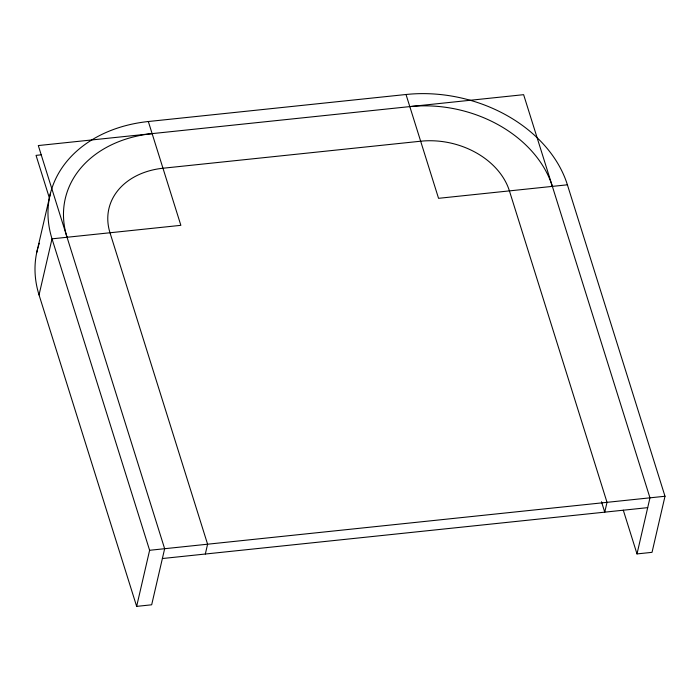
<?xml version="1.0" encoding="UTF-8"?>
<svg xmlns="http://www.w3.org/2000/svg" width="700" height="700" viewBox="0 0 700 700"><rect width="100%" height="100%" fill="white"/><g stroke="black" fill="none" stroke-linecap="round" stroke-linejoin="round"><path stroke-width="1.05" d="M36.715 252.586L50.426 193.349M637 553.919L649.968 497.831L523.626 94.675L38.308 145.556L164.649 548.712L151.673 604.8L136.649 606.375L39.042 294.928L52.019 238.84A134.304 102.865 13 0 1 148.33 121.52L406.017 94.5A134.304 102.865 13 0 1 567.403 184.809L665 496.256L652.032 552.344L637 553.919L623.289 510.169M136.649 606.375L149.616 550.288L52.019 238.84L180.862 225.33L148.33 121.52M205.327 554.024L207.594 544.206L109.996 232.759A73.868 56.578 13 0 1 162.969 168.236L420.656 141.216A73.868 56.578 13 0 1 509.416 190.881L607.023 502.329L604.747 512.146L601.484 501.734M41.466 154.805L36.041 155.374L49.42 198.091M567.403 184.809L438.55 198.319L406.017 94.5M149.616 550.288L665 496.256M162.383 558.53L647.701 507.649M409.815 106.61A118.641 90.869 13 0 1 552.37 186.384M67.043 237.265A118.641 90.869 13 0 1 152.119 133.63M39.042 294.928A134.304 102.865 13 0 1 38.01 247.362M38.316 246.321A134.304 102.865 13 0 1 39.305 243.241"/></g></svg>
